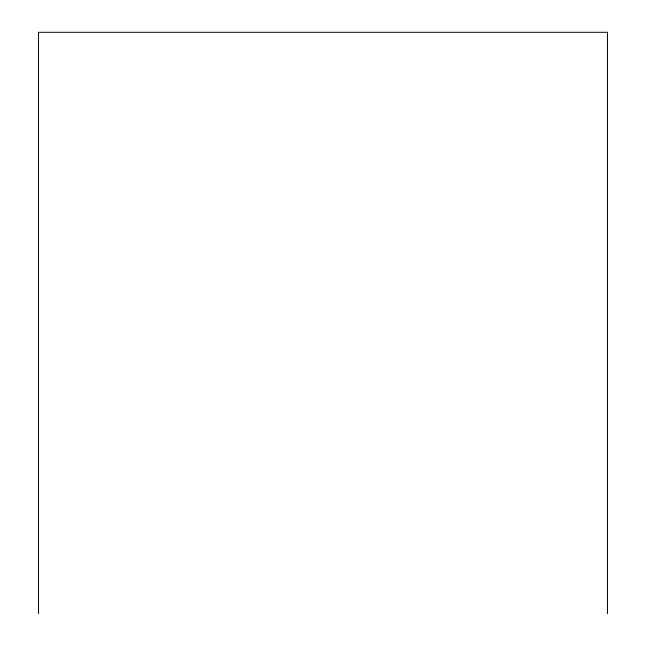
<?xml version="1.0" encoding="UTF-8"?>
<svg xmlns="http://www.w3.org/2000/svg" width="646" height="646" viewBox="0 0 646 646"><rect width="100%" height="100%" fill="white"/><g stroke="black" fill="none" stroke-linecap="round" stroke-linejoin="round"><path stroke-width="0.97" d="M607.498 613.7L607.498 32.3L38.502 32.3L38.502 613.7"/></g></svg>
